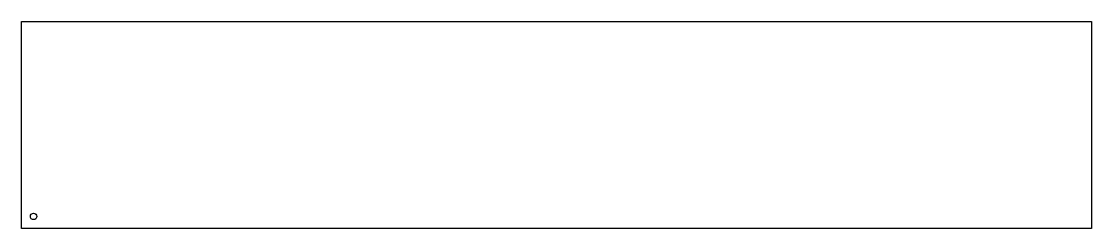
# Model space of a CAD drawing. Extents: x -1264.4 to -1202.4, y 591.5 to 603.5.
import ezdxf

# ---------------------------------------------------------------- set-up
doc = ezdxf.new("R2010")
doc.units = 0
doc.header["$LTSCALE"] = 12
doc.header["$MEASUREMENT"] = 0
doc.layers.add('REPAD', color=7, linetype='CONTINUOUS')

msp = doc.modelspace()

# ---------------------------------------------------------------- linework, layer by layer
at = {"layer": 'REPAD'}
msp.add_lwpolyline([(-1264.413, 603.472), (-1202.413, 603.472), (-1202.413, 591.472), (-1264.413, 591.472)], close=True, dxfattribs=at)
msp.add_circle((-1263.706, 592.179), 0.188, dxfattribs=at)

doc.saveas('drawing.dxf')
